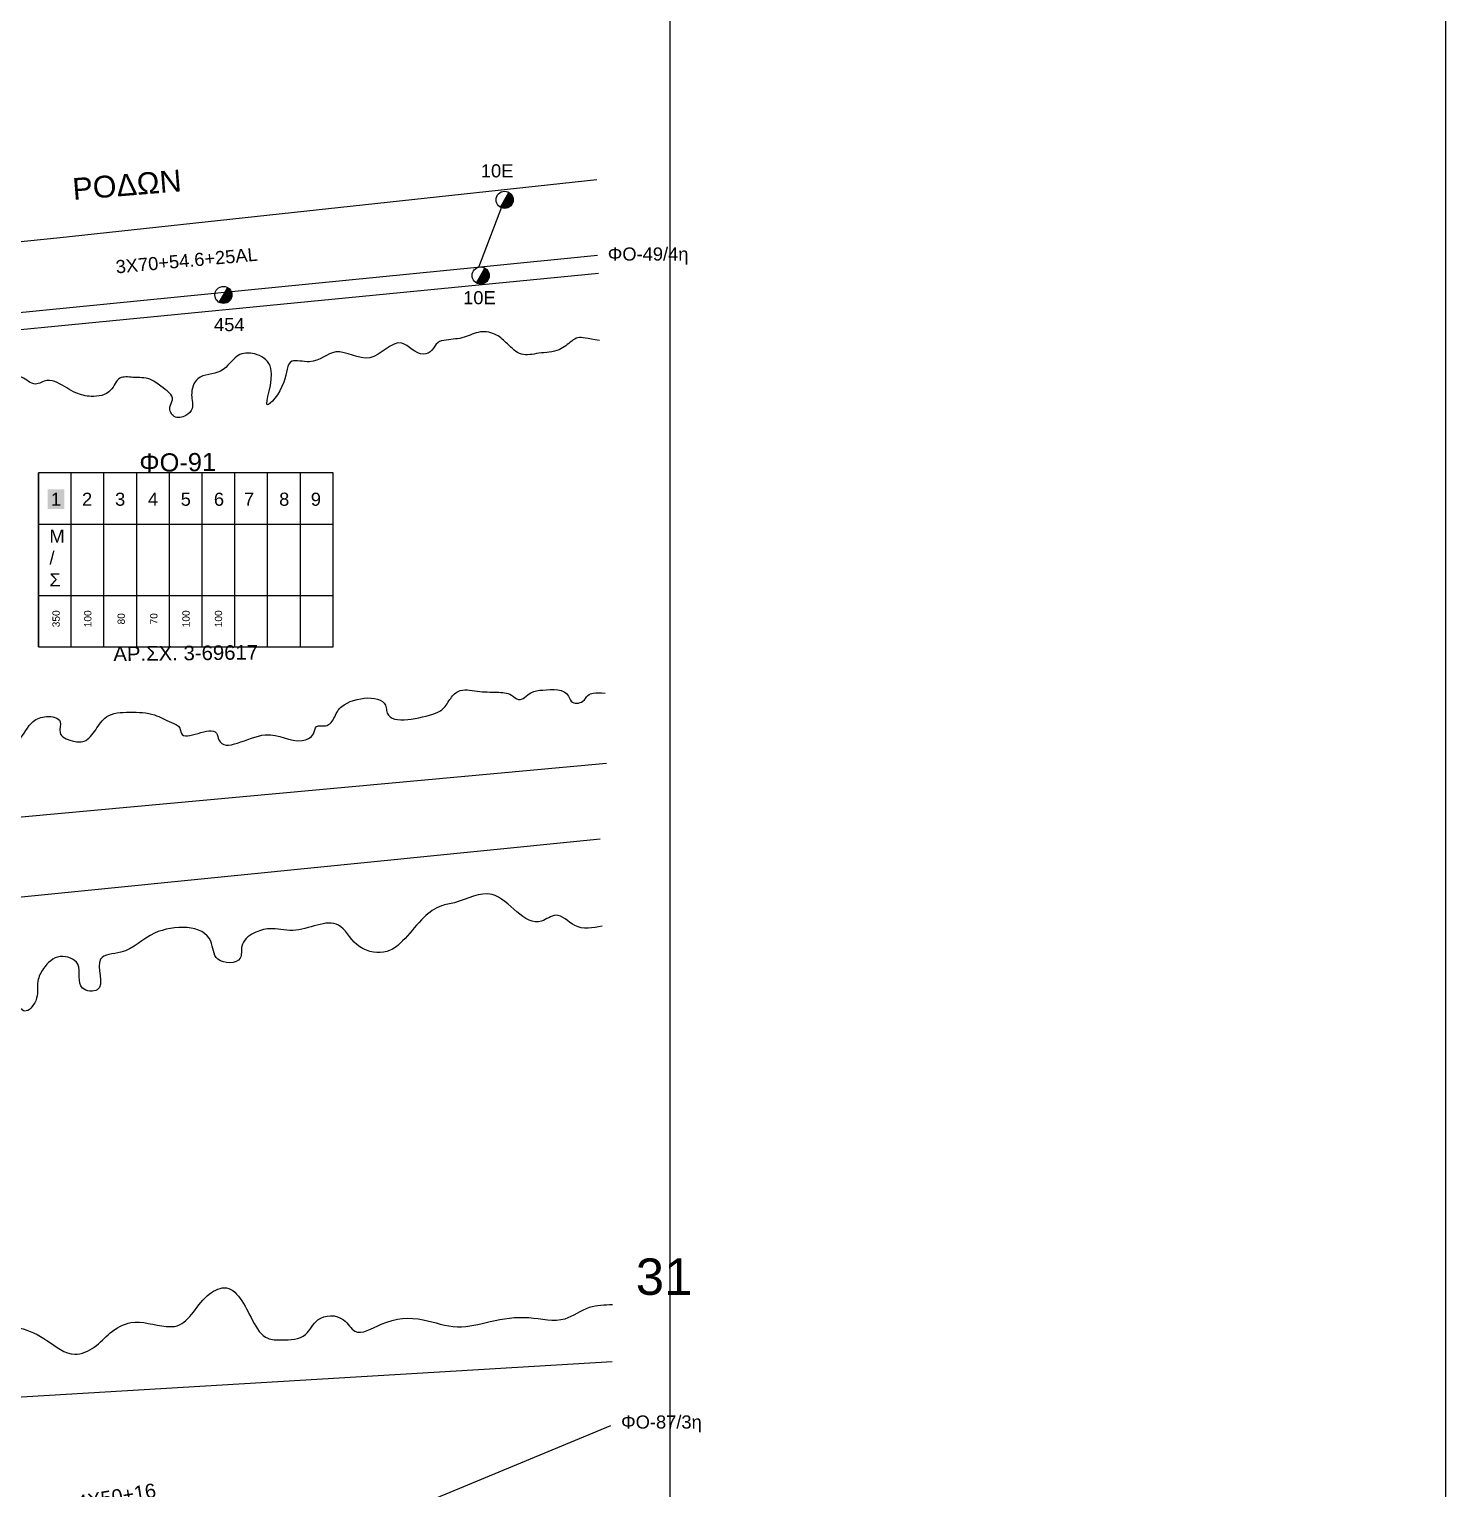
# Model space of a CAD drawing. Header units: millimetres. Extents: x 7453 to 9570, y 777 to 1872.
# Drawn here: x 9375.5 to 9570.2, y 1361.7 to 1562.2 of the extents above; entities that cross this region are included whole.
import ezdxf
from ezdxf.enums import TextEntityAlignment as Align

# ---------------------------------------------------------------- set-up
doc = ezdxf.new("R2010")
doc.units = ezdxf.units.MM
for name, color, linetype in [('Άγνωστα', 7, 'Continuous'), ('Ασφαλειοκιβώτια Χ.Τ 9 αναχωρήσεων', 7, 'Continuous'), ('Γυμνά εναέρια ΧΤ και ΦΟΠ (3Φ)   4x50+16AL', 7, 'Continuous'), ('Επιγραφές - Σχήματα', 7, 'Continuous'), ('Στύλος ΦΜ', 7, 'Continuous'), ('Στύλος ΦΜ @ 1', 7, 'Continuous'), ('Συνεστραμμένα ΧΤ   3x70+54.6+25 AL', 7, 'SYN_LINE'), ('Υπόβαθρο ΔΕΗ', 7, 'Continuous')]:
    doc.layers.add(name, color=color, linetype=linetype)
doc.styles.get("Standard").update_dxf_attribs({"font": 'ARIAL.TTF'})
doc.linetypes.add('SYN_LINE', pattern='A,0.5,-0.0001,["/\\/\\/\\/",Standard,S=0.1,R=0,X=0,Y=-0.05],-0.25', length=0.7501)

# ---------------------------------------------------------------- blocks, each defined once
blk = doc.blocks.new('ΥΠΑΡΧΩΝ ΤΣΙΜΕΝΤΕΝΙΟΣ ΣΤΥΛΟΣ')
at = {"layer": 'Στύλος ΦΜ'}
blk.add_hatch(color=7, dxfattribs=at).paths.add_polyline_path([(-1.29, -2.28, 0.574793), (2.62, 0, 0.268822), (1.3, 2.27)])
at = {"layer": 'Στύλος ΦΜ', "color": 7}
blk.add_line((-1.29, -2.28), (1.3, 2.27), dxfattribs=at)
blk.add_circle((0, 0), 2.62, dxfattribs=at)
at = {"layer": 'Στύλος ΦΜ', "flags": 4}
for tag, p in [('ΑΡΙΘΜΟΣ', (-4.68, 8.05)), ('ΤΥΠΟΣ', (-4.91, 3.03))]:
    blk.add_attdef(tag, p, '', height=4, dxfattribs=at)
blk = doc.blocks.new('ΑΣΦΑΛΕΙΟΚΙΒΩΤΙΟ ΥΠΟΣΤΑΘΜΟΥ 9A ΑΝΑΧΩΡΗΣΕΩΝ')
at = {"layer": 'Ασφαλειοκιβώτια Χ.Τ 9 αναχωρήσεων', "ltscale": 40}
for p, q in [((0, 0), (0, 23.91)), ((4.5, 0), (4.5, 23.91)), ((9, 0), (9, 23.91)), ((13.5, 0), (13.5, 23.91)), ((18, 0), (18, 23.91)), ((22.5, 0), (22.5, 23.91)), ((27, 0), (27, 23.91)), ((31.5, 0), (31.5, 23.91)), ((36, 0), (36, 23.91)), ((0, 16.87), (40.5, 16.87)), ((0, 7.04), (40.5, 7.04))]:
    blk.add_line(p, q, dxfattribs=at)
at = {"layer": 'Ασφαλειοκιβώτια Χ.Τ 9 αναχωρήσεων'}
blk.add_lwpolyline([(40.5, 0), (40.5, 23.91), (0, 23.91), (0, 0)], close=True, dxfattribs=at)
for s, p in [('1', (1.71, 19.38)), ('2', (5.99, 19.38)), ('3', (10.53, 19.38)), ('4', (15.04, 19.38)), ('5', (19.55, 19.38)), ('6', (24.11, 19.38)), ('7', (28.24, 19.38)), ('8', (33.08, 19.38)), ('9', (37.43, 19.38))]:
    blk.add_text(s, height=1.8, dxfattribs=at).set_placement(p)
at = {"layer": 'Ασφαλειοκιβώτια Χ.Τ 9 αναχωρήσεων', "ltscale": 40}
for tag, height, rotation, p in [('ΟΝΟΜΑ', 2.5, 0.6514, (19.14, 25.35)), ('ΚΕΙΜΕΝΟ 1', 1, 90, (2.42, 3.84)), ('ΚΕΙΜΕΝΟ 2', 1, 90, (6.78, 3.84)), ('ΚΕΙΜΕΝΟ 3', 1, 90, (11.38, 3.84)), ('ΚΕΙΜΕΝΟ 4', 1, 90, (15.86, 3.84)), ('ΚΕΙΜΕΝΟ 5', 1, 90, (20.28, 3.84)), ('ΚΕΙΜΕΝΟ 6', 1, 90, (24.74, 3.84)), ('ΚΕΙΜΕΝΟ 7', 1, 90, (29.28, 3.84)), ('ΚΕΙΜΕΝΟ 8', 1, 90, (33.65, 3.84)), ('ΚΕΙΜΕΝΟ 9', 1, 90, (38.21, 3.84)), ('ΣΧ', 1, 0.6514, (20.24, -0.85))]:
    blk.add_attdef(tag, text='', height=height, rotation=rotation, dxfattribs=at).set_placement(p, align=Align.MIDDLE_CENTER)

msp = doc.modelspace()

# ---------------------------------------------------------------- hatches: boundary and pattern name
at = {"layer": 'Ασφαλειοκιβώτια Χ.Τ 9 αναχωρήσεων'}
for color in [1, 2, 5, 30, 85, 173, 27]:
    msp.add_hatch(color=color, dxfattribs=at).paths.add_polyline_path([(9378.05, 1496.27), (9380.35, 1496.27), (9380.35, 1498.99), (9378.05, 1498.99)])

# ---------------------------------------------------------------- linework, layer by layer
at = {"layer": 'Άγνωστα', "color": 1, "linetype": 'SYN_LINE', "ltscale": 13}
msp.add_lwpolyline([(9437.33, 1529.52), (9440.86, 1538.76)], dxfattribs=at)
at = {"layer": 'Γυμνά εναέρια ΧΤ και ΦΟΠ (3Φ)   4x50+16AL', "color": 30, "ltscale": 20}
msp.add_lwpolyline([(9455.39, 1370.3), (9429, 1359.37), (9408.45, 1358.28), (9392.38, 1357.67), (9347.8, 1353.49)], dxfattribs=at)
at = {"layer": 'Επιγραφές - Σχήματα'}
msp.add_lwpolyline([(7491.72, 779.23), (9463.63, 779.23), (9463.63, 1862.62), (7491.72, 1862.62)], close=True, dxfattribs=at)
at = {"layer": 'Επιγραφές - Σχήματα', "ltscale": 10}
msp.add_lwpolyline([(9456.13, 779.23), (9570.21, 779.23), (9570.21, 1862.62), (9456.13, 1862.62)], dxfattribs=at)
at = {"layer": 'Συνεστραμμένα ΧΤ   3x70+54.6+25 AL', "color": 1, "ltscale": 20}
msp.add_lwpolyline([(9367.65, 1522.63), (9437.56, 1529.54), (9453.63, 1531.13)], dxfattribs=at)
at = {"layer": 'Υπόβαθρο ΔΕΗ'}
for points in [[(9453.53, 1541.48), (9379.77, 1533.55), (9266.31, 1521.94), (9259.88, 1591.14), (9454.52, 1609.39)], [(9454.84, 1461.32), (9274.06, 1444.74), (9267.34, 1510.32), (9299.56, 1513.65), (9453.75, 1528.7)], [(9453.98, 1450.93), (9275.28, 1433.02), (9281.02, 1368.72), (9455.66, 1379.17)]]:
    msp.add_lwpolyline(points, dxfattribs=at)
msp.add_open_spline([(9453.9, 1519.45), (9452.16, 1519.69), (9450.82, 1520.19), (9449.54, 1518.83), (9447.86, 1517.79), (9445.72, 1517.81), (9443.05, 1517.12), (9441.35, 1518.89), (9439.78, 1520.37), (9437.43, 1520.88), (9435.27, 1519.66), (9433.3, 1519.59), (9431.5, 1519.29), (9431.02, 1517.98), (9428.98, 1517), (9426.32, 1520.78), (9422.49, 1515.43), (9417.75, 1519.07), (9414.77, 1515.88), (9410.88, 1517.27), (9411.02, 1513.38), (9406.78, 1508.37), (9409.92, 1515.4), (9407.05, 1517.71), (9403.85, 1517.87), (9402.28, 1514.57), (9398.51, 1514.94), (9397.59, 1512.09), (9398.23, 1510.2), (9397.06, 1508.92), (9395.36, 1508.62), (9394.56, 1510.2), (9395.76, 1511.71), (9393.68, 1513.04), (9392.05, 1514.41), (9390.01, 1514.27), (9387.67, 1514.63), (9386.84, 1512.03), (9384.2, 1511.55), (9381.63, 1512.19), (9379.9, 1513.5), (9377.88, 1514.21), (9376.21, 1512.93), (9373.97, 1515.37), (9370.88, 1513.1), (9368.99, 1511.88), (9368.18, 1511.36), (9368.18, 1511.36), (9367.16, 1511.2), (9365.38, 1510.92), (9363.2, 1509.8), (9360.74, 1510.44), (9358.57, 1509.06), (9356.53, 1507.42), (9353.32, 1507.69), (9350.35, 1507.97), (9347.49, 1509.49), (9344.74, 1509.46), (9342.64, 1507.71), (9340.44, 1506.1), (9338.32, 1505.64), (9336.58, 1504.07), (9334.82, 1505.29), (9332.84, 1506.58), (9329.61, 1509.54), (9328.43, 1506.18), (9327.48, 1504.33), (9324.44, 1504.61), (9324.27, 1508.29), (9321.93, 1507.75), (9321.26, 1506.94), (9320.11, 1506.99), (9318.67, 1507.47), (9316.43, 1507.53), (9314.36, 1507.44), (9312.21, 1506.64), (9312.24, 1504.8), (9312.49, 1502.74), (9309.56, 1502.07), (9308.8, 1504.36), (9308.87, 1505.85), (9308.62, 1507.57), (9306.53, 1507.97), (9304.93, 1506.86), (9303.93, 1505.36), (9302.07, 1504.63), (9300.07, 1505.86), (9298.04, 1504.75), (9295.39, 1504.53), (9294, 1501.76), (9291.18, 1502.9), (9288.08, 1502.4), (9285.9, 1505.29), (9282.95, 1504.73), (9282.42, 1506.91), (9280.14, 1506.69), (9278.45, 1505.19), (9278.38, 1502.63), (9279.98, 1501.96), (9279.72, 1500.98), (9281.05, 1499.5), (9278.73, 1497.59), (9279.24, 1495.11), (9280.83, 1494.36), (9280.53, 1492.65), (9282.97, 1491.21), (9280.09, 1490.55), (9278.23, 1491.24), (9276.62, 1488.24), (9279.34, 1485.82), (9279.6, 1483.09), (9280.52, 1480.39), (9278.14, 1479.91), (9277.94, 1477.46), (9279.97, 1475.04), (9284.25, 1475.86), (9283.85, 1473.42), (9282.71, 1472.81), (9282.58, 1471.49), (9281.03, 1470.78), (9283.35, 1468.26), (9279.6, 1468.73), (9279.19, 1466.09), (9279.84, 1463.4), (9282.27, 1463.16), (9284.53, 1462.56), (9283.64, 1459.19), (9280.62, 1461.38), (9279.61, 1458.83), (9280.29, 1456.53), (9282.16, 1456.78), (9283.31, 1455.13), (9281.07, 1454.47), (9281.92, 1453.74), (9280.78, 1451.7), (9284.97, 1451.78), (9286.92, 1453.08), (9288.56, 1455.15), (9290.85, 1454.57), (9292.31, 1453.31), (9294.15, 1453.83), (9294.9, 1454.9), (9296.61, 1456.81), (9298.76, 1453.29), (9301.76, 1453.75), (9303.5, 1454.99), (9305.46, 1455.93), (9306.22, 1458.37), (9309.2, 1458.52), (9311.47, 1457.31), (9312.22, 1455.49), (9313.85, 1454.02), (9315.98, 1454.64), (9317.61, 1455.9), (9317.73, 1457.78), (9319.18, 1459.37), (9321.66, 1459.65), (9324.12, 1460.21), (9325.8, 1461.66), (9327.41, 1462.59), (9328.89, 1463.14), (9330.24, 1462.05), (9329.46, 1461.42), (9330.22, 1459.18), (9333.23, 1459.35), (9335.4, 1461.23), (9337.17, 1460.19), (9338.82, 1460.23), (9339.54, 1461.98), (9341.18, 1463.79), (9344.06, 1464.22), (9345.98, 1462.57), (9348.19, 1462.7), (9349.9, 1464.14), (9353.86, 1464.04), (9350, 1460.24), (9354.84, 1458.66), (9357.36, 1460.5), (9358.09, 1462.63), (9358.44, 1464.33), (9358.65, 1465.59), (9359.85, 1466.24), (9361.58, 1465.01), (9359.75, 1462.62), (9361.59, 1459.08), (9364.61, 1460.22), (9367.32, 1460.73), (9369.16, 1462.18), (9370.99, 1464.31), (9373, 1463.51), (9374.69, 1464.97), (9375.52, 1467.05), (9377.77, 1467.98), (9380.27, 1467.48), (9379.31, 1465.21), (9381.31, 1464.33), (9383.35, 1464.13), (9384.72, 1465.97), (9386.12, 1468.27), (9389.44, 1468.4), (9392.56, 1468.31), (9394.61, 1467.05), (9396.27, 1466.49), (9396.49, 1463.84), (9401.11, 1467.15), (9401.87, 1462.32), (9408.12, 1466.93), (9411.8, 1463.79), (9414.67, 1464.99), (9414.83, 1466.72), (9416.59, 1466.18), (9417.44, 1467.5), (9417.87, 1468.56), (9419.65, 1470.45), (9424.55, 1470.98), (9424.67, 1466.49), (9429.54, 1467.55), (9432.44, 1468.63), (9433.25, 1470.06), (9434.6, 1471.71), (9437.2, 1471.14), (9439.55, 1471.11), (9441.6, 1471.06), (9442.99, 1469.59), (9444.38, 1471.29), (9446.64, 1471.43), (9449.45, 1471.65), (9449.97, 1469.47), (9451.7, 1469.55), (9452.15, 1470.7), (9453.24, 1471.12), (9453.97, 1471.02), (9454.68, 1470.96)], degree=3, knots=[0, 0, 0, 0, 1.929426, 3.911824, 4.980517, 7.83358, 10.219894, 12.577936, 14.533654, 16.774652, 19.15137, 21.622965, 22.840423, 24.147454, 25.431955, 28.802973, 33.642083, 38.353584, 42.21331, 44.658379, 47.731479, 51.579507, 56.609701, 59.287509, 61.670706, 65.135871, 68.432153, 70.847702, 72.680328, 73.978836, 75.572317, 76.992619, 78.036016, 80.507131, 82.320436, 84.665874, 86.442199, 88.53124, 91.352568, 93.486858, 96.422908, 97.861154, 99.52333, 101.627411, 105.614521, 108.66226, 108.66226, 108.66226, 110.207756, 111.753253, 114.089122, 115.667245, 118.972649, 121.224362, 123.282872, 128.208575, 130.163746, 132.887742, 135.825105, 138.140853, 140.985454, 142.313812, 144.460042, 146.155146, 150.295384, 153.154738, 154.411128, 156.32034, 160.179771, 161.44871, 162.381505, 163.163699, 164.657972, 167.007462, 169.754255, 171.019255, 173.309167, 174.401972, 176.886785, 178.773407, 180.508285, 181.640522, 183.523794, 185.513711, 187.271617, 188.867801, 190.933818, 193.56506, 195.163969, 198.798197, 200.1666, 203.52134, 207.664328, 209.349401, 210.970586, 212.874214, 214.820881, 217.674955, 218.543749, 219.105539, 220.315821, 223.634503, 225.478921, 227.042312, 228.02756, 230.249724, 231.826231, 234.115628, 235.927743, 239.862904, 242.980704, 244.784677, 246.793303, 248.257757, 251.257243, 255.322856, 256.160348, 257.676235, 258.832603, 259.775552, 261.802644, 264.137709, 266.022877, 268.747145, 271.390401, 272.815103, 274.868302, 277.794363, 279.218312, 281.806432, 283.161046, 284.300341, 286.108848, 286.214825, 287.488768, 290.745598, 293.279179, 295.62596, 297.641102, 299.518445, 301.182155, 302.560862, 303.541552, 308.100645, 309.641666, 312.205497, 314.558895, 315.748808, 319.373214, 321.269824, 323.295949, 325.139779, 327.198374, 329.351009, 330.832741, 332.559881, 335.288707, 338.085456, 339.967429, 341.831529, 343.637082, 344.754804, 344.913772, 346.428671, 349.790257, 352.031896, 354.296526, 355.277612, 356.514484, 359.376366, 362.613911, 363.758025, 366.832783, 367.957734, 370.85603, 373.582939, 377.268359, 380.025655, 382.627556, 383.700081, 385.348619, 386.136588, 387.364212, 390.272333, 392.986254, 396.781398, 398.136004, 401.380237, 403.689109, 405.675859, 406.695271, 410.007495, 411.928958, 413.968882, 415.431841, 417.448886, 419.098686, 421.350926, 423.639132, 426.888415, 430.333283, 432.883038, 434.286244, 434.949952, 439.785773, 440.745865, 447.166273, 452.287614, 454.087292, 455.159938, 456.40207, 458.164073, 459.135869, 459.904649, 466.017713, 466.394108, 472.757777, 474.166143, 475.927416, 477.517102, 480.141375, 482.887362, 484.916379, 486.060493, 487.989793, 489.681164, 493.289721, 494.094017, 495.705912, 496.742191, 497.564199, 498.951679, 498.951679, 498.951679, 498.951679], dxfattribs=at)
msp.add_spline([(9454.26, 1438.98), (9450.51, 1439.05), (9447.89, 1440.47), (9445.94, 1439.65), (9439.13, 1443.31), (9433.96, 1442.19), (9432.17, 1441.74), (9429.77, 1440.17), (9424.23, 1435.38), (9420.56, 1436.43), (9418.02, 1439.12), (9411.73, 1438.38), (9408.56, 1438.6), (9406.39, 1438), (9404.74, 1436.21), (9404.52, 1434.56), (9401.45, 1434.41), (9400.48, 1436.88), (9392.76, 1438), (9388.1, 1435.38), (9385.33, 1434.41), (9384.88, 1430.22), (9382.86, 1430.44), (9382.18, 1433.74), (9379.79, 1434.78), (9377.47, 1433.14), (9376.72, 1431.42), (9376.41, 1428.71), (9374.91, 1427.29), (9373.49, 1428.71), (9371.24, 1430.36), (9369.82, 1432.08), (9367.73, 1434.55), (9364.58, 1433.95), (9362.63, 1432.83), (9359.86, 1433.13), (9352.14, 1431.55), (9348.62, 1432.98), (9346.3, 1432.45), (9344.19, 1430.95), (9341.34, 1430.35), (9340.37, 1429.61), (9336.92, 1429.08), (9335.13, 1430.2), (9333.1, 1430.58), (9329.72, 1430.28), (9324.26, 1427.88), (9321.49, 1427.58), (9318.87, 1429.16), (9317.13, 1428.78), (9316.46, 1428.33), (9314.81, 1427.96), (9312.56, 1425.64), (9309.2, 1425.79), (9308.07, 1427.21), (9306.87, 1428.18), (9305.15, 1427.96), (9298.39, 1426.38), (9296.74, 1425.41), (9296.37, 1423.46), (9296.29, 1421.74), (9295.62, 1421.37), (9294.27, 1423.84), (9292.85, 1425.11), (9290.68, 1426.75), (9288.58, 1426.08), (9286.78, 1424.96), (9285.14, 1425.33), (9283.49, 1424.73), (9283.49, 1423.24), (9285.96, 1421.22), (9287.91, 1417.7), (9282.89, 1414.34), (9286.11, 1410.3), (9286.63, 1407.87), (9286.48, 1405.78), (9283.94, 1402.41), (9288.28, 1397.4), (9289.55, 1395.61), (9284.76, 1391.7), (9286.1, 1386.98), (9291.72, 1384.96), (9292.09, 1384.14), (9290.45, 1383.99), (9287.22, 1382.32), (9286.85, 1380.68), (9288.35, 1379.63), (9290.52, 1379.56), (9294.94, 1376.42), (9297.33, 1376.04), (9305.34, 1379.86), (9310.66, 1376.79), (9313.8, 1377.99), (9318.45, 1378.51), (9324.81, 1377.16), (9327.36, 1376.34), (9331.43, 1377.24), (9334.87, 1379.18), (9339.59, 1380.9), (9344.08, 1382.03), (9350.82, 1380.68), (9354.26, 1378.73), (9358.19, 1379.86), (9362.31, 1381.5), (9364.71, 1383), (9368.9, 1383.75), (9374.22, 1383.75), (9377.96, 1382.03), (9381.78, 1380.16), (9384.47, 1381.13), (9386.65, 1383.07), (9389.49, 1384.49), (9394.36, 1383.97), (9395.51, 1383.98), (9400, 1388.17), (9402.32, 1389.29), (9406.22, 1384.8), (9408.31, 1382.34), (9410.18, 1382.11), (9413.48, 1382.86), (9415.2, 1384.88), (9418.72, 1384.88), (9420.29, 1383.31), (9423.91, 1384.28), (9429.67, 1384.88), (9434.39, 1383.91), (9438.88, 1384.65), (9444.2, 1385.18), (9449.17, 1385.03), (9452.53, 1386.6), (9455.68, 1386.97)], degree=3, dxfattribs=at)

# ---------------------------------------------------------------- block references
at = {"layer": 'Ασφαλειοκιβώτια Χ.Τ 9 αναχωρήσεων'}
ref = msp.add_blockref('ΑΣΦΑΛΕΙΟΚΙΒΩΤΙΟ ΥΠΟΣΤΑΘΜΟΥ 9A ΑΝΑΧΩΡΗΣΕΩΝ', (9376.79, 1477.34), dxfattribs=at)
ref.add_attrib('ΚΕΙΜΕΝΟ 6', '100', dxfattribs={"ltscale": 40, "height": 1, "rotation": 90}).set_placement((9401.53, 1481.19), align=Align.MIDDLE_CENTER)
ref.add_attrib('ΚΕΙΜΕΝΟ 5', '100', dxfattribs={"ltscale": 40, "height": 1, "rotation": 90}).set_placement((9397.07, 1481.19), align=Align.MIDDLE_CENTER)
ref.add_attrib('ΚΕΙΜΕΝΟ 4', '70', dxfattribs={"ltscale": 40, "height": 1, "rotation": 90}).set_placement((9392.65, 1481.19), align=Align.MIDDLE_CENTER)
ref.add_attrib('ΚΕΙΜΕΝΟ 3', '80', dxfattribs={"ltscale": 40, "height": 1, "rotation": 90}).set_placement((9388.16, 1481.19), align=Align.MIDDLE_CENTER)
ref.add_attrib('ΚΕΙΜΕΝΟ 1', '350', dxfattribs={"ltscale": 40, "height": 1, "rotation": 90}).set_placement((9379.21, 1481.19), align=Align.MIDDLE_CENTER)
ref.add_attrib('ΚΕΙΜΕΝΟ 2', '100', dxfattribs={"ltscale": 40, "height": 1, "rotation": 90}).set_placement((9383.57, 1481.19), align=Align.MIDDLE_CENTER)
ref.add_attrib('ΣΧ', 'ΑΡ.ΣΧ. 3-69617', dxfattribs={"ltscale": 40, "height": 2, "rotation": 0.6514}).set_placement((9397.03, 1476.49), align=Align.MIDDLE_CENTER)
ref.add_attrib('ΟΝΟΜΑ', 'ΦΟ-91', dxfattribs={"ltscale": 40, "height": 2.5, "rotation": 0.6514}).set_placement((9395.93, 1502.69), align=Align.MIDDLE_CENTER)
at = {"layer": 'Στύλος ΦΜ @ 1', "ltscale": 40}
ref = msp.add_blockref('ΥΠΑΡΧΩΝ ΤΣΙΜΕΝΤΕΝΙΟΣ ΣΤΥΛΟΣ', (9440.86, 1538.76), dxfattribs=dict(at, xscale=0.4499999999998181, yscale=0.4499999999998181, zscale=0.4499999999998181))
ref.add_attrib('ΤΥΠΟΣ', '10Ε', (9437.59, 1541.84), dxfattribs={"layer": 'Στύλος ΦΜ', "height": 1.8, "flags": 4})
ref = msp.add_blockref('ΥΠΑΡΧΩΝ ΤΣΙΜΕΝΤΕΝΙΟΣ ΣΤΥΛΟΣ', (9437.56, 1528.36), dxfattribs=dict(at, xscale=0.4499999999998181, yscale=0.4499999999998181, zscale=0.4499999999998181))
ref.add_attrib('ΤΥΠΟΣ', '10Ε', (9435.16, 1524.41), dxfattribs={"layer": 'Στύλος ΦΜ', "height": 1.8, "flags": 4})
ref = msp.add_blockref('ΥΠΑΡΧΩΝ ΤΣΙΜΕΝΤΕΝΙΟΣ ΣΤΥΛΟΣ', (9402.21, 1525.69), dxfattribs=dict(at, xscale=0.4499999999998181, yscale=0.4499999999998181, zscale=0.4499999999998181))
ref.add_attrib('ΑΡΙΘΜΟΣ', '454', (9400.92, 1520.71), dxfattribs={"layer": 'Στύλος ΦΜ', "height": 1.8, "flags": 4})

# ---------------------------------------------------------------- texts
at = {"layer": 'Ασφαλειοκιβώτια Χ.Τ 9 αναχωρήσεων', "insert": (9378.3, 1493.44), "char_height": 1.8, "width": 2.0273, "attachment_point": 1}
msp.add_mtext('Μ\\P/\\PΣ', dxfattribs=at)
at = {"layer": 'Γυμνά εναέρια ΧΤ και ΦΟΠ (3Φ)   4x50+16AL', "insert": (9381.92, 1360.7), "char_height": 1.8, "width": 23.5192, "attachment_point": 1, "rotation": 9.2298}
msp.add_mtext('{\\H1.083x;4X50+16}', dxfattribs=at)
at = {"layer": 'Επιγραφές - Σχήματα', "insert": (9381.35, 1541.71), "char_height": 3, "width": 23.5192, "attachment_point": 1, "rotation": 4.6383}
msp.add_mtext('POΔΩN', dxfattribs=at)
at = {"layer": 'Επιγραφές - Σχήματα', "width": 36.4294, "attachment_point": 1}
for s, insert, char_height in [('ΦO-49/4η', (9455.03, 1532.21), 1.8), ('31', (9458.89, 1393.31), 5), ('ΦO-87/3η', (9456.86, 1371.74), 1.8)]:
    msp.add_mtext(s, dxfattribs=dict(at, insert=insert, char_height=char_height))
at = {"layer": 'Συνεστραμμένα ΧΤ   3x70+54.6+25 AL', "insert": (9387.33, 1530.43), "char_height": 1.8, "width": 16.2172, "attachment_point": 1, "rotation": 5.163}
msp.add_mtext('3X70+54.6+25AL', dxfattribs=at)

doc.saveas('drawing.dxf')
